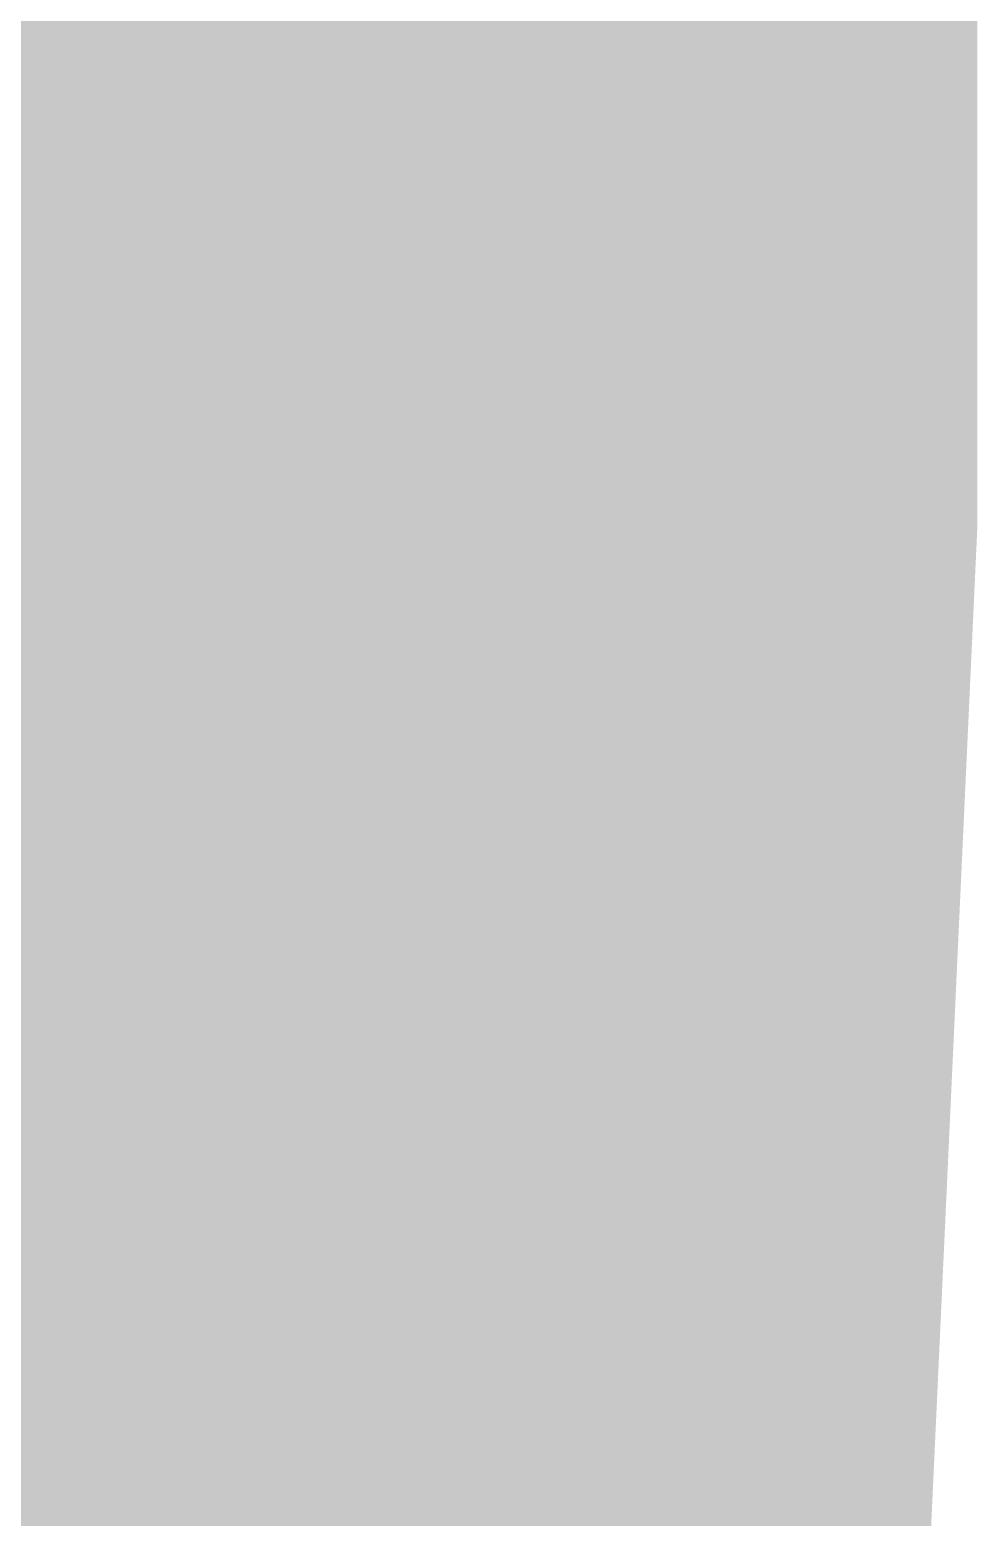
# Model space of a CAD drawing. Extents: x 43 to 178, y 42 to 123.
# Drawn here: x 73.2184 to 73.2819, y 67.194 to 67.2937 of the extents above; entities that cross this region are included whole.
import ezdxf

# ---------------------------------------------------------------- set-up
doc = ezdxf.new("R2010")
doc.units = 0
doc.header["$MEASUREMENT"] = 0
doc.layers.add('MECHANICAL4', color=56, linetype='CONTINUOUS')

msp = doc.modelspace()

# ---------------------------------------------------------------- linework, layer by layer
at = {"layer": 'MECHANICAL4', "const_width": 0.127}
msp.add_lwpolyline([(73.218363, 67.26018), (73.218363, 109.760273)], dxfattribs=at)
msp.add_lwpolyline([(73.218363, 67.26018), (73.218363, 109.760273)], dxfattribs=at)
msp.add_lwpolyline([(73.218363, 67.26018), (73.218363, 109.760273)], dxfattribs=at)
msp.add_lwpolyline([(73.218363, 67.26018), (73.218363, 109.760273)], dxfattribs=at)
msp.add_lwpolyline([(73.218363, 67.26018), (73.218363, 109.760273)], dxfattribs=at)
msp.add_lwpolyline([(73.218363, 67.26018), (73.218363, 109.760273)], dxfattribs=at)
msp.add_lwpolyline([(73.218363, 67.26018), (73.218363, 109.760273)], dxfattribs=at)
msp.add_lwpolyline([(73.218363, 67.26018), (73.218363, 109.760273)], dxfattribs=at)
msp.add_lwpolyline([(73.218363, 67.26018), (73.218363, 109.760273)], dxfattribs=at)
at = {"layer": 'MECHANICAL4'}
for points, const_width in [([(73.218363, 67.260178, -0.414214), (71.218356, 65.260174)], 0.127), ([(73.218363, 67.260178, -0.414214), (71.218356, 65.260174)], 0.127), ([(73.218363, 67.260178, -0.414214), (71.218356, 65.260174)], 0.127), ([(73.218363, 67.260178, -0.414214), (71.218356, 65.260174)], 0.127), ([(73.218363, 67.260178, -0.414214), (71.218356, 65.260174)], 0.127), ([(73.218363, 67.260178, -0.414214), (71.218356, 65.260174)], 0.127), ([(73.218363, 67.260178, -0.414214), (71.218356, 65.260174)], 0.127), ([(73.218363, 67.260178, -0.414214), (71.218356, 65.260174)], 0.127), ([(73.218363, 67.260178, -0.414214), (71.218356, 65.260174)], 0.127), ([(73.186613, 67.26018, -1), (73.250113, 67.26018)], 0.0635), ([(73.186613, 67.26018, -1), (73.250113, 67.26018)], 0.0635), ([(73.186613, 67.26018, -1), (73.250113, 67.26018)], 0.0635), ([(73.186613, 67.26018, -1), (73.250113, 67.26018)], 0.0635), ([(73.186613, 67.26018, -1), (73.250113, 67.26018)], 0.0635), ([(73.186613, 67.26018, -1), (73.250113, 67.26018)], 0.0635), ([(73.186613, 67.26018, -1), (73.250113, 67.26018)], 0.0635), ([(73.186613, 67.26018, -1), (73.250113, 67.26018)], 0.0635), ([(73.186613, 67.26018, -1), (73.250113, 67.26018)], 0.0635), ([(73.186613, 67.26018, -1), (73.250113, 67.26018)], 0.0635), ([(73.186613, 67.26018, -1), (73.250113, 67.26018)], 0.0635), ([(73.186613, 67.26018, -1), (73.250113, 67.26018)], 0.0635), ([(73.186613, 67.26018, -1), (73.250113, 67.26018)], 0.0635), ([(73.186613, 67.26018, -1), (73.250113, 67.26018)], 0.0635), ([(73.186613, 67.26018, -1), (73.250113, 67.26018)], 0.0635), ([(73.186613, 67.26018, -1), (73.250113, 67.26018)], 0.0635), ([(73.186613, 67.26018, -1), (73.250113, 67.26018)], 0.0635), ([(73.186613, 67.26018, -1), (73.250113, 67.26018)], 0.0635), ([(73.186613, 67.26018, -1), (73.250113, 67.26018)], 0.0635), ([(73.186613, 67.26018, -1), (73.250113, 67.26018)], 0.0635), ([(73.186613, 67.26018, -1), (73.250113, 67.26018)], 0.0635), ([(73.186613, 67.26018, -1), (73.250113, 67.26018)], 0.0635), ([(73.186613, 67.26018, -1), (73.250113, 67.26018)], 0.0635), ([(73.186613, 67.26018, -1), (73.250113, 67.26018)], 0.0635), ([(73.186613, 67.26018, -1), (73.250113, 67.26018)], 0.0635), ([(73.186613, 67.26018, -1), (73.250113, 67.26018)], 0.0635), ([(73.186613, 67.26018, -1), (73.250113, 67.26018)], 0.0635), ([(73.186613, 67.26018, -1), (73.250113, 67.26018)], 0.0635), ([(73.186613, 67.26018, -1), (73.250113, 67.26018)], 0.0635), ([(73.186613, 67.26018, -1), (73.250113, 67.26018)], 0.0635), ([(73.186613, 67.26018, -1), (73.250113, 67.26018)], 0.0635), ([(73.186613, 67.26018, -1), (73.250113, 67.26018)], 0.0635), ([(73.186613, 67.26018, -1), (73.250113, 67.26018)], 0.0635), ([(73.186613, 67.26018, -1), (73.250113, 67.26018)], 0.0635), ([(73.186613, 67.26018, -1), (73.250113, 67.26018)], 0.0635), ([(73.186613, 67.26018, -1), (73.250113, 67.26018)], 0.0635), ([(73.186613, 67.260178, -1), (73.250113, 67.260178)], 0.0635), ([(73.186613, 67.260178, -1), (73.250113, 67.260178)], 0.0635), ([(73.186613, 67.260178, -1), (73.250113, 67.260178)], 0.0635), ([(73.186613, 67.260178, -1), (73.250113, 67.260178)], 0.0635), ([(73.186613, 67.260178, -1), (73.250113, 67.260178)], 0.0635), ([(73.186613, 67.260178, -1), (73.250113, 67.260178)], 0.0635), ([(73.186613, 67.260178, -1), (73.250113, 67.260178)], 0.0635), ([(73.186613, 67.260178, -1), (73.250113, 67.260178)], 0.0635), ([(73.186613, 67.260178, -1), (73.250113, 67.260178)], 0.0635), ([(73.186613, 67.260178, -1), (73.250113, 67.260178)], 0.0635), ([(73.186613, 67.260178, -1), (73.250113, 67.260178)], 0.0635), ([(73.186613, 67.260178, -1), (73.250113, 67.260178)], 0.0635), ([(73.186613, 67.260178, -1), (73.250113, 67.260178)], 0.0635), ([(73.186613, 67.260178, -1), (73.250113, 67.260178)], 0.0635), ([(73.186613, 67.260178, -1), (73.250113, 67.260178)], 0.0635), ([(73.186613, 67.260178, -1), (73.250113, 67.260178)], 0.0635), ([(73.186613, 67.260178, -1), (73.250113, 67.260178)], 0.0635), ([(73.186613, 67.260178, -1), (73.250113, 67.260178)], 0.0635), ([(73.250113, 67.26018, -1), (73.186613, 67.26018)], 0.0635), ([(73.250113, 67.26018, -1), (73.186613, 67.26018)], 0.0635), ([(73.250113, 67.26018, -1), (73.186613, 67.26018)], 0.0635), ([(73.250113, 67.26018, -1), (73.186613, 67.26018)], 0.0635), ([(73.250113, 67.26018, -1), (73.186613, 67.26018)], 0.0635), ([(73.250113, 67.26018, -1), (73.186613, 67.26018)], 0.0635), ([(73.250113, 67.26018, -1), (73.186613, 67.26018)], 0.0635), ([(73.250113, 67.26018, -1), (73.186613, 67.26018)], 0.0635), ([(73.250113, 67.26018, -1), (73.186613, 67.26018)], 0.0635), ([(73.250113, 67.26018, -1), (73.186613, 67.26018)], 0.0635), ([(73.250113, 67.26018, -1), (73.186613, 67.26018)], 0.0635), ([(73.250113, 67.26018, -1), (73.186613, 67.26018)], 0.0635), ([(73.250113, 67.26018, -1), (73.186613, 67.26018)], 0.0635), ([(73.250113, 67.26018, -1), (73.186613, 67.26018)], 0.0635), ([(73.250113, 67.26018, -1), (73.186613, 67.26018)], 0.0635), ([(73.250113, 67.26018, -1), (73.186613, 67.26018)], 0.0635), ([(73.250113, 67.26018, -1), (73.186613, 67.26018)], 0.0635), ([(73.250113, 67.26018, -1), (73.186613, 67.26018)], 0.0635), ([(73.250113, 67.26018, -1), (73.186613, 67.26018)], 0.0635), ([(73.250113, 67.26018, -1), (73.186613, 67.26018)], 0.0635), ([(73.250113, 67.26018, -1), (73.186613, 67.26018)], 0.0635), ([(73.250113, 67.26018, -1), (73.186613, 67.26018)], 0.0635), ([(73.250113, 67.26018, -1), (73.186613, 67.26018)], 0.0635), ([(73.250113, 67.26018, -1), (73.186613, 67.26018)], 0.0635), ([(73.250113, 67.26018, -1), (73.186613, 67.26018)], 0.0635), ([(73.250113, 67.26018, -1), (73.186613, 67.26018)], 0.0635), ([(73.250113, 67.26018, -1), (73.186613, 67.26018)], 0.0635), ([(73.250113, 67.26018, -1), (73.186613, 67.26018)], 0.0635), ([(73.250113, 67.26018, -1), (73.186613, 67.26018)], 0.0635), ([(73.250113, 67.26018, -1), (73.186613, 67.26018)], 0.0635), ([(73.250113, 67.26018, -1), (73.186613, 67.26018)], 0.0635), ([(73.250113, 67.26018, -1), (73.186613, 67.26018)], 0.0635), ([(73.250113, 67.26018, -1), (73.186613, 67.26018)], 0.0635), ([(73.250113, 67.26018, -1), (73.186613, 67.26018)], 0.0635), ([(73.250113, 67.26018, -1), (73.186613, 67.26018)], 0.0635), ([(73.250113, 67.26018, -1), (73.186613, 67.26018)], 0.0635), ([(73.250113, 67.260178, -1), (73.186613, 67.260178)], 0.0635), ([(73.250113, 67.260178, -1), (73.186613, 67.260178)], 0.0635), ([(73.250113, 67.260178, -1), (73.186613, 67.260178)], 0.0635), ([(73.250113, 67.260178, -1), (73.186613, 67.260178)], 0.0635), ([(73.250113, 67.260178, -1), (73.186613, 67.260178)], 0.0635), ([(73.250113, 67.260178, -1), (73.186613, 67.260178)], 0.0635), ([(73.250113, 67.260178, -1), (73.186613, 67.260178)], 0.0635), ([(73.250113, 67.260178, -1), (73.186613, 67.260178)], 0.0635), ([(73.250113, 67.260178, -1), (73.186613, 67.260178)], 0.0635), ([(73.250113, 67.260178, -1), (73.186613, 67.260178)], 0.0635), ([(73.250113, 67.260178, -1), (73.186613, 67.260178)], 0.0635), ([(73.250113, 67.260178, -1), (73.186613, 67.260178)], 0.0635), ([(73.250113, 67.260178, -1), (73.186613, 67.260178)], 0.0635), ([(73.250113, 67.260178, -1), (73.186613, 67.260178)], 0.0635), ([(73.250113, 67.260178, -1), (73.186613, 67.260178)], 0.0635), ([(73.250113, 67.260178, -1), (73.186613, 67.260178)], 0.0635), ([(73.250113, 67.260178, -1), (73.186613, 67.260178)], 0.0635), ([(73.250113, 67.260178, -1), (73.186613, 67.260178)], 0.0635), ([(73.234238, 67.26018, -1), (73.265988, 67.26018)], 0.03175), ([(73.234238, 67.26018, -1), (73.265988, 67.26018)], 0.03175), ([(73.234238, 67.26018, -1), (73.265988, 67.26018)], 0.03175), ([(73.234238, 67.26018, -1), (73.265988, 67.26018)], 0.03175), ([(73.234238, 67.26018, -1), (73.265988, 67.26018)], 0.03175), ([(73.234238, 67.26018, -1), (73.265988, 67.26018)], 0.03175), ([(73.234238, 67.26018, -1), (73.265988, 67.26018)], 0.03175), ([(73.234238, 67.26018, -1), (73.265988, 67.26018)], 0.03175), ([(73.234238, 67.26018, -1), (73.265988, 67.26018)], 0.03175), ([(73.234238, 67.26018, -1), (73.265988, 67.26018)], 0.03175), ([(73.234238, 67.26018, -1), (73.265988, 67.26018)], 0.03175), ([(73.234238, 67.26018, -1), (73.265988, 67.26018)], 0.03175), ([(73.234238, 67.26018, -1), (73.265988, 67.26018)], 0.03175), ([(73.234238, 67.26018, -1), (73.265988, 67.26018)], 0.03175), ([(73.234238, 67.26018, -1), (73.265988, 67.26018)], 0.03175), ([(73.234238, 67.26018, -1), (73.265988, 67.26018)], 0.03175), ([(73.234238, 67.26018, -1), (73.265988, 67.26018)], 0.03175), ([(73.234238, 67.26018, -1), (73.265988, 67.26018)], 0.03175), ([(73.234238, 67.26018, -1), (73.265988, 67.26018)], 0.03175), ([(73.234238, 67.26018, -1), (73.265988, 67.26018)], 0.03175), ([(73.234238, 67.26018, -1), (73.265988, 67.26018)], 0.03175), ([(73.234238, 67.26018, -1), (73.265988, 67.26018)], 0.03175), ([(73.234238, 67.26018, -1), (73.265988, 67.26018)], 0.03175), ([(73.234238, 67.26018, -1), (73.265988, 67.26018)], 0.03175), ([(73.234238, 67.26018, -1), (73.265988, 67.26018)], 0.03175), ([(73.234238, 67.26018, -1), (73.265988, 67.26018)], 0.03175), ([(73.234238, 67.26018, -1), (73.265988, 67.26018)], 0.03175), ([(73.234238, 67.26018, -1), (73.265988, 67.26018)], 0.03175), ([(73.234238, 67.26018, -1), (73.265988, 67.26018)], 0.03175), ([(73.234238, 67.26018, -1), (73.265988, 67.26018)], 0.03175), ([(73.234238, 67.26018, -1), (73.265988, 67.26018)], 0.03175), ([(73.234238, 67.26018, -1), (73.265988, 67.26018)], 0.03175), ([(73.234238, 67.26018, -1), (73.265988, 67.26018)], 0.03175), ([(73.234238, 67.26018, -1), (73.265988, 67.26018)], 0.03175), ([(73.234238, 67.26018, -1), (73.265988, 67.26018)], 0.03175), ([(73.234238, 67.26018, -1), (73.265988, 67.26018)], 0.03175), ([(73.234238, 67.26018, -1), (73.265988, 67.26018)], 0.03175), ([(73.234238, 67.26018, -1), (73.265988, 67.26018)], 0.03175), ([(73.234238, 67.26018, -1), (73.265988, 67.26018)], 0.03175), ([(73.234238, 67.26018, -1), (73.265988, 67.26018)], 0.03175), ([(73.234238, 67.26018, -1), (73.265988, 67.26018)], 0.03175), ([(73.234238, 67.26018, -1), (73.265988, 67.26018)], 0.03175), ([(73.234238, 67.26018, -1), (73.265988, 67.26018)], 0.03175), ([(73.234238, 67.26018, -1), (73.265988, 67.26018)], 0.03175), ([(73.234238, 67.26018, -1), (73.265988, 67.26018)], 0.03175), ([(73.234238, 67.26018, -1), (73.265988, 67.26018)], 0.03175), ([(73.234238, 67.26018, -1), (73.265988, 67.26018)], 0.03175), ([(73.234238, 67.26018, -1), (73.265988, 67.26018)], 0.03175), ([(73.234238, 67.26018, -1), (73.265988, 67.26018)], 0.03175), ([(73.234238, 67.26018, -1), (73.265988, 67.26018)], 0.03175), ([(73.234238, 67.26018, -1), (73.265988, 67.26018)], 0.03175), ([(73.234238, 67.26018, -1), (73.265988, 67.26018)], 0.03175), ([(73.234238, 67.26018, -1), (73.265988, 67.26018)], 0.03175), ([(73.234238, 67.26018, -1), (73.265988, 67.26018)], 0.03175), ([(73.234238, 67.260178, -1), (73.265988, 67.260178)], 0.03175), ([(73.234238, 67.260178, -1), (73.265988, 67.260178)], 0.03175), ([(73.234238, 67.260178, -1), (73.265988, 67.260178)], 0.03175), ([(73.234238, 67.260178, -1), (73.265988, 67.260178)], 0.03175), ([(73.234238, 67.260178, -1), (73.265988, 67.260178)], 0.03175), ([(73.234238, 67.260178, -1), (73.265988, 67.260178)], 0.03175), ([(73.234238, 67.260178, -1), (73.265988, 67.260178)], 0.03175), ([(73.234238, 67.260178, -1), (73.265988, 67.260178)], 0.03175), ([(73.234238, 67.260178, -1), (73.265988, 67.260178)], 0.03175), ([(73.234238, 67.260178, -1), (73.265988, 67.260178)], 0.03175), ([(73.234238, 67.260178, -1), (73.265988, 67.260178)], 0.03175), ([(73.234238, 67.260178, -1), (73.265988, 67.260178)], 0.03175), ([(73.234238, 67.260178, -1), (73.265988, 67.260178)], 0.03175), ([(73.234238, 67.260178, -1), (73.265988, 67.260178)], 0.03175), ([(73.234238, 67.260178, -1), (73.265988, 67.260178)], 0.03175), ([(73.234238, 67.260178, -1), (73.265988, 67.260178)], 0.03175), ([(73.234238, 67.260178, -1), (73.265988, 67.260178)], 0.03175), ([(73.234238, 67.260178, -1), (73.265988, 67.260178)], 0.03175), ([(73.265988, 67.26018, -1), (73.234238, 67.26018)], 0.03175), ([(73.265988, 67.26018, -1), (73.234238, 67.26018)], 0.03175), ([(73.265988, 67.26018, -1), (73.234238, 67.26018)], 0.03175), ([(73.265988, 67.26018, -1), (73.234238, 67.26018)], 0.03175), ([(73.265988, 67.26018, -1), (73.234238, 67.26018)], 0.03175), ([(73.265988, 67.26018, -1), (73.234238, 67.26018)], 0.03175), ([(73.265988, 67.26018, -1), (73.234238, 67.26018)], 0.03175), ([(73.265988, 67.26018, -1), (73.234238, 67.26018)], 0.03175), ([(73.265988, 67.26018, -1), (73.234238, 67.26018)], 0.03175), ([(73.265988, 67.26018, -1), (73.234238, 67.26018)], 0.03175), ([(73.265988, 67.26018, -1), (73.234238, 67.26018)], 0.03175), ([(73.265988, 67.26018, -1), (73.234238, 67.26018)], 0.03175), ([(73.265988, 67.26018, -1), (73.234238, 67.26018)], 0.03175), ([(73.265988, 67.26018, -1), (73.234238, 67.26018)], 0.03175), ([(73.265988, 67.26018, -1), (73.234238, 67.26018)], 0.03175), ([(73.265988, 67.26018, -1), (73.234238, 67.26018)], 0.03175), ([(73.265988, 67.26018, -1), (73.234238, 67.26018)], 0.03175), ([(73.265988, 67.26018, -1), (73.234238, 67.26018)], 0.03175), ([(73.265988, 67.26018, -1), (73.234238, 67.26018)], 0.03175), ([(73.265988, 67.26018, -1), (73.234238, 67.26018)], 0.03175), ([(73.265988, 67.26018, -1), (73.234238, 67.26018)], 0.03175), ([(73.265988, 67.26018, -1), (73.234238, 67.26018)], 0.03175), ([(73.265988, 67.26018, -1), (73.234238, 67.26018)], 0.03175), ([(73.265988, 67.26018, -1), (73.234238, 67.26018)], 0.03175), ([(73.265988, 67.26018, -1), (73.234238, 67.26018)], 0.03175), ([(73.265988, 67.26018, -1), (73.234238, 67.26018)], 0.03175), ([(73.265988, 67.26018, -1), (73.234238, 67.26018)], 0.03175), ([(73.265988, 67.26018, -1), (73.234238, 67.26018)], 0.03175), ([(73.265988, 67.26018, -1), (73.234238, 67.26018)], 0.03175), ([(73.265988, 67.26018, -1), (73.234238, 67.26018)], 0.03175), ([(73.265988, 67.26018, -1), (73.234238, 67.26018)], 0.03175), ([(73.265988, 67.26018, -1), (73.234238, 67.26018)], 0.03175), ([(73.265988, 67.26018, -1), (73.234238, 67.26018)], 0.03175), ([(73.265988, 67.26018, -1), (73.234238, 67.26018)], 0.03175), ([(73.265988, 67.26018, -1), (73.234238, 67.26018)], 0.03175), ([(73.265988, 67.26018, -1), (73.234238, 67.26018)], 0.03175), ([(73.265988, 67.26018, -1), (73.234238, 67.26018)], 0.03175), ([(73.265988, 67.26018, -1), (73.234238, 67.26018)], 0.03175), ([(73.265988, 67.26018, -1), (73.234238, 67.26018)], 0.03175), ([(73.265988, 67.26018, -1), (73.234238, 67.26018)], 0.03175), ([(73.265988, 67.26018, -1), (73.234238, 67.26018)], 0.03175), ([(73.265988, 67.26018, -1), (73.234238, 67.26018)], 0.03175), ([(73.265988, 67.26018, -1), (73.234238, 67.26018)], 0.03175), ([(73.265988, 67.26018, -1), (73.234238, 67.26018)], 0.03175), ([(73.265988, 67.26018, -1), (73.234238, 67.26018)], 0.03175), ([(73.265988, 67.26018, -1), (73.234238, 67.26018)], 0.03175), ([(73.265988, 67.26018, -1), (73.234238, 67.26018)], 0.03175), ([(73.265988, 67.26018, -1), (73.234238, 67.26018)], 0.03175), ([(73.265988, 67.26018, -1), (73.234238, 67.26018)], 0.03175), ([(73.265988, 67.26018, -1), (73.234238, 67.26018)], 0.03175), ([(73.265988, 67.26018, -1), (73.234238, 67.26018)], 0.03175), ([(73.265988, 67.26018, -1), (73.234238, 67.26018)], 0.03175), ([(73.265988, 67.26018, -1), (73.234238, 67.26018)], 0.03175), ([(73.265988, 67.26018, -1), (73.234238, 67.26018)], 0.03175), ([(73.265988, 67.260178, -1), (73.234238, 67.260178)], 0.03175), ([(73.265988, 67.260178, -1), (73.234238, 67.260178)], 0.03175), ([(73.265988, 67.260178, -1), (73.234238, 67.260178)], 0.03175), ([(73.265988, 67.260178, -1), (73.234238, 67.260178)], 0.03175), ([(73.265988, 67.260178, -1), (73.234238, 67.260178)], 0.03175), ([(73.265988, 67.260178, -1), (73.234238, 67.260178)], 0.03175), ([(73.265988, 67.260178, -1), (73.234238, 67.260178)], 0.03175), ([(73.265988, 67.260178, -1), (73.234238, 67.260178)], 0.03175), ([(73.265988, 67.260178, -1), (73.234238, 67.260178)], 0.03175), ([(73.265988, 67.260178, -1), (73.234238, 67.260178)], 0.03175), ([(73.265988, 67.260178, -1), (73.234238, 67.260178)], 0.03175), ([(73.265988, 67.260178, -1), (73.234238, 67.260178)], 0.03175), ([(73.265988, 67.260178, -1), (73.234238, 67.260178)], 0.03175), ([(73.265988, 67.260178, -1), (73.234238, 67.260178)], 0.03175), ([(73.265988, 67.260178, -1), (73.234238, 67.260178)], 0.03175), ([(73.265988, 67.260178, -1), (73.234238, 67.260178)], 0.03175), ([(73.265988, 67.260178, -1), (73.234238, 67.260178)], 0.03175), ([(73.265988, 67.260178, -1), (73.234238, 67.260178)], 0.03175)]:
    msp.add_lwpolyline(points, format="xyb", dxfattribs=dict(at, const_width=const_width))
for points, const_width in [([(73.186613, 67.26018, 1), (73.250113, 67.26018, 1)], 0.0635), ([(73.186613, 67.26018, 1), (73.250113, 67.26018, 1)], 0.0635), ([(73.186613, 67.26018, 1), (73.250113, 67.26018, 1)], 0.0635), ([(73.186613, 67.26018, 1), (73.250113, 67.26018, 1)], 0.0635), ([(73.186613, 67.26018, 1), (73.250113, 67.26018, 1)], 0.0635), ([(73.186613, 67.26018, 1), (73.250113, 67.26018, 1)], 0.0635), ([(73.186613, 67.26018, 1), (73.250113, 67.26018, 1)], 0.0635), ([(73.186613, 67.26018, 1), (73.250113, 67.26018, 1)], 0.0635), ([(73.186613, 67.26018, 1), (73.250113, 67.26018, 1)], 0.0635), ([(73.186613, 67.260178, 1), (73.250113, 67.260178, 1)], 0.0635), ([(73.186613, 67.260178, 1), (73.250113, 67.260178, 1)], 0.0635), ([(73.186613, 67.260178, 1), (73.250113, 67.260178, 1)], 0.0635), ([(73.186613, 67.260178, 1), (73.250113, 67.260178, 1)], 0.0635), ([(73.186613, 67.260178, 1), (73.250113, 67.260178, 1)], 0.0635), ([(73.186613, 67.260178, 1), (73.250113, 67.260178, 1)], 0.0635), ([(73.186613, 67.260178, 1), (73.250113, 67.260178, 1)], 0.0635), ([(73.186613, 67.260178, 1), (73.250113, 67.260178, 1)], 0.0635), ([(73.186613, 67.260178, 1), (73.250113, 67.260178, 1)], 0.0635), ([(73.234238, 67.26018, 1), (73.265988, 67.26018, 1)], 0.03175), ([(73.234238, 67.26018, 1), (73.265988, 67.26018, 1)], 0.03175), ([(73.234238, 67.26018, 1), (73.265988, 67.26018, 1)], 0.03175), ([(73.234238, 67.26018, 1), (73.265988, 67.26018, 1)], 0.03175), ([(73.234238, 67.26018, 1), (73.265988, 67.26018, 1)], 0.03175), ([(73.234238, 67.26018, 1), (73.265988, 67.26018, 1)], 0.03175), ([(73.234238, 67.26018, 1), (73.265988, 67.26018, 1)], 0.03175), ([(73.234238, 67.26018, 1), (73.265988, 67.26018, 1)], 0.03175), ([(73.234238, 67.26018, 1), (73.265988, 67.26018, 1)], 0.03175), ([(73.234238, 67.26018, 1), (73.265988, 67.26018, 1)], 0.03175), ([(73.234238, 67.26018, 1), (73.265988, 67.26018, 1)], 0.03175), ([(73.234238, 67.26018, 1), (73.265988, 67.26018, 1)], 0.03175), ([(73.234238, 67.26018, 1), (73.265988, 67.26018, 1)], 0.03175), ([(73.234238, 67.26018, 1), (73.265988, 67.26018, 1)], 0.03175), ([(73.234238, 67.26018, 1), (73.265988, 67.26018, 1)], 0.03175), ([(73.234238, 67.26018, 1), (73.265988, 67.26018, 1)], 0.03175), ([(73.234238, 67.26018, 1), (73.265988, 67.26018, 1)], 0.03175), ([(73.234238, 67.26018, 1), (73.265988, 67.26018, 1)], 0.03175), ([(73.234238, 67.26018, 1), (73.265988, 67.26018, 1)], 0.03175), ([(73.234238, 67.26018, 1), (73.265988, 67.26018, 1)], 0.03175), ([(73.234238, 67.26018, 1), (73.265988, 67.26018, 1)], 0.03175), ([(73.234238, 67.26018, 1), (73.265988, 67.26018, 1)], 0.03175), ([(73.234238, 67.26018, 1), (73.265988, 67.26018, 1)], 0.03175), ([(73.234238, 67.26018, 1), (73.265988, 67.26018, 1)], 0.03175), ([(73.234238, 67.26018, 1), (73.265988, 67.26018, 1)], 0.03175), ([(73.234238, 67.26018, 1), (73.265988, 67.26018, 1)], 0.03175), ([(73.234238, 67.26018, 1), (73.265988, 67.26018, 1)], 0.03175), ([(73.234238, 67.26018, 1), (73.265988, 67.26018, 1)], 0.03175), ([(73.234238, 67.26018, 1), (73.265988, 67.26018, 1)], 0.03175), ([(73.234238, 67.26018, 1), (73.265988, 67.26018, 1)], 0.03175), ([(73.234238, 67.26018, 1), (73.265988, 67.26018, 1)], 0.03175), ([(73.234238, 67.26018, 1), (73.265988, 67.26018, 1)], 0.03175), ([(73.234238, 67.26018, 1), (73.265988, 67.26018, 1)], 0.03175), ([(73.234238, 67.26018, 1), (73.265988, 67.26018, 1)], 0.03175), ([(73.234238, 67.26018, 1), (73.265988, 67.26018, 1)], 0.03175), ([(73.234238, 67.26018, 1), (73.265988, 67.26018, 1)], 0.03175), ([(73.234238, 67.26018, 1), (73.265988, 67.26018, 1)], 0.03175), ([(73.234238, 67.26018, 1), (73.265988, 67.26018, 1)], 0.03175), ([(73.234238, 67.26018, 1), (73.265988, 67.26018, 1)], 0.03175), ([(73.234238, 67.26018, 1), (73.265988, 67.26018, 1)], 0.03175), ([(73.234238, 67.26018, 1), (73.265988, 67.26018, 1)], 0.03175), ([(73.234238, 67.26018, 1), (73.265988, 67.26018, 1)], 0.03175), ([(73.234238, 67.26018, 1), (73.265988, 67.26018, 1)], 0.03175), ([(73.234238, 67.26018, 1), (73.265988, 67.26018, 1)], 0.03175), ([(73.234238, 67.26018, 1), (73.265988, 67.26018, 1)], 0.03175), ([(73.234238, 67.26018, 1), (73.265988, 67.26018, 1)], 0.03175), ([(73.234238, 67.26018, 1), (73.265988, 67.26018, 1)], 0.03175), ([(73.234238, 67.26018, 1), (73.265988, 67.26018, 1)], 0.03175), ([(73.234238, 67.26018, 1), (73.265988, 67.26018, 1)], 0.03175), ([(73.234238, 67.26018, 1), (73.265988, 67.26018, 1)], 0.03175), ([(73.234238, 67.26018, 1), (73.265988, 67.26018, 1)], 0.03175), ([(73.234238, 67.26018, 1), (73.265988, 67.26018, 1)], 0.03175), ([(73.234238, 67.26018, 1), (73.265988, 67.26018, 1)], 0.03175), ([(73.234238, 67.26018, 1), (73.265988, 67.26018, 1)], 0.03175), ([(73.234238, 67.26018, 1), (73.265988, 67.26018, 1)], 0.03175), ([(73.234238, 67.26018, 1), (73.265988, 67.26018, 1)], 0.03175), ([(73.234238, 67.26018, 1), (73.265988, 67.26018, 1)], 0.03175), ([(73.234238, 67.26018, 1), (73.265988, 67.26018, 1)], 0.03175), ([(73.234238, 67.26018, 1), (73.265988, 67.26018, 1)], 0.03175), ([(73.234238, 67.26018, 1), (73.265988, 67.26018, 1)], 0.03175), ([(73.234238, 67.26018, 1), (73.265988, 67.26018, 1)], 0.03175), ([(73.234238, 67.26018, 1), (73.265988, 67.26018, 1)], 0.03175), ([(73.234238, 67.26018, 1), (73.265988, 67.26018, 1)], 0.03175), ([(73.234238, 67.26018, 1), (73.265988, 67.26018, 1)], 0.03175), ([(73.234238, 67.26018, 1), (73.265988, 67.26018, 1)], 0.03175), ([(73.234238, 67.26018, 1), (73.265988, 67.26018, 1)], 0.03175), ([(73.234238, 67.26018, 1), (73.265988, 67.26018, 1)], 0.03175), ([(73.234238, 67.26018, 1), (73.265988, 67.26018, 1)], 0.03175), ([(73.234238, 67.26018, 1), (73.265988, 67.26018, 1)], 0.03175), ([(73.234238, 67.26018, 1), (73.265988, 67.26018, 1)], 0.03175), ([(73.234238, 67.26018, 1), (73.265988, 67.26018, 1)], 0.03175), ([(73.234238, 67.26018, 1), (73.265988, 67.26018, 1)], 0.03175), ([(73.234238, 67.260178, 1), (73.265988, 67.260178, 1)], 0.03175), ([(73.234238, 67.260178, 1), (73.265988, 67.260178, 1)], 0.03175), ([(73.234238, 67.260178, 1), (73.265988, 67.260178, 1)], 0.03175), ([(73.234238, 67.260178, 1), (73.265988, 67.260178, 1)], 0.03175), ([(73.234238, 67.260178, 1), (73.265988, 67.260178, 1)], 0.03175), ([(73.234238, 67.260178, 1), (73.265988, 67.260178, 1)], 0.03175), ([(73.234238, 67.260178, 1), (73.265988, 67.260178, 1)], 0.03175), ([(73.234238, 67.260178, 1), (73.265988, 67.260178, 1)], 0.03175), ([(73.234238, 67.260178, 1), (73.265988, 67.260178, 1)], 0.03175), ([(73.234238, 67.260178, 1), (73.265988, 67.260178, 1)], 0.03175), ([(73.234238, 67.260178, 1), (73.265988, 67.260178, 1)], 0.03175), ([(73.234238, 67.260178, 1), (73.265988, 67.260178, 1)], 0.03175), ([(73.234238, 67.260178, 1), (73.265988, 67.260178, 1)], 0.03175), ([(73.234238, 67.260178, 1), (73.265988, 67.260178, 1)], 0.03175), ([(73.234238, 67.260178, 1), (73.265988, 67.260178, 1)], 0.03175), ([(73.234238, 67.260178, 1), (73.265988, 67.260178, 1)], 0.03175), ([(73.234238, 67.260178, 1), (73.265988, 67.260178, 1)], 0.03175), ([(73.234238, 67.260178, 1), (73.265988, 67.260178, 1)], 0.03175), ([(73.234238, 67.260178, 1), (73.265988, 67.260178, 1)], 0.03175), ([(73.234238, 67.260178, 1), (73.265988, 67.260178, 1)], 0.03175), ([(73.234238, 67.260178, 1), (73.265988, 67.260178, 1)], 0.03175), ([(73.234238, 67.260178, 1), (73.265988, 67.260178, 1)], 0.03175), ([(73.234238, 67.260178, 1), (73.265988, 67.260178, 1)], 0.03175), ([(73.234238, 67.260178, 1), (73.265988, 67.260178, 1)], 0.03175), ([(73.234238, 67.260178, 1), (73.265988, 67.260178, 1)], 0.03175), ([(73.234238, 67.260178, 1), (73.265988, 67.260178, 1)], 0.03175), ([(73.234238, 67.260178, 1), (73.265988, 67.260178, 1)], 0.03175), ([(73.234238, 67.260178, 1), (73.265988, 67.260178, 1)], 0.03175), ([(73.234238, 67.260178, 1), (73.265988, 67.260178, 1)], 0.03175), ([(73.234238, 67.260178, 1), (73.265988, 67.260178, 1)], 0.03175), ([(73.234238, 67.260178, 1), (73.265988, 67.260178, 1)], 0.03175), ([(73.234238, 67.260178, 1), (73.265988, 67.260178, 1)], 0.03175), ([(73.234238, 67.260178, 1), (73.265988, 67.260178, 1)], 0.03175), ([(73.234238, 67.260178, 1), (73.265988, 67.260178, 1)], 0.03175), ([(73.234238, 67.260178, 1), (73.265988, 67.260178, 1)], 0.03175), ([(73.234238, 67.260178, 1), (73.265988, 67.260178, 1)], 0.03175), ([(73.2263, 67.26018, 1), (73.242175, 67.26018, 1)], 0.015875), ([(73.2263, 67.26018, 1), (73.242175, 67.26018, 1)], 0.015875), ([(73.2263, 67.26018, 1), (73.242175, 67.26018, 1)], 0.015875), ([(73.2263, 67.26018, 1), (73.242175, 67.26018, 1)], 0.015875), ([(73.2263, 67.26018, 1), (73.242175, 67.26018, 1)], 0.015875), ([(73.2263, 67.26018, 1), (73.242175, 67.26018, 1)], 0.015875), ([(73.2263, 67.26018, 1), (73.242175, 67.26018, 1)], 0.015875), ([(73.2263, 67.26018, 1), (73.242175, 67.26018, 1)], 0.015875), ([(73.2263, 67.26018, 1), (73.242175, 67.26018, 1)], 0.015875), ([(73.2263, 67.26018, 1), (73.242175, 67.26018, 1)], 0.015875), ([(73.2263, 67.26018, 1), (73.242175, 67.26018, 1)], 0.015875), ([(73.2263, 67.26018, 1), (73.242175, 67.26018, 1)], 0.015875), ([(73.2263, 67.26018, 1), (73.242175, 67.26018, 1)], 0.015875), ([(73.2263, 67.26018, 1), (73.242175, 67.26018, 1)], 0.015875), ([(73.2263, 67.26018, 1), (73.242175, 67.26018, 1)], 0.015875), ([(73.2263, 67.26018, 1), (73.242175, 67.26018, 1)], 0.015875), ([(73.2263, 67.26018, 1), (73.242175, 67.26018, 1)], 0.015875), ([(73.2263, 67.26018, 1), (73.242175, 67.26018, 1)], 0.015875), ([(73.2263, 67.26018, 1), (73.242175, 67.26018, 1)], 0.015875), ([(73.2263, 67.26018, 1), (73.242175, 67.26018, 1)], 0.015875), ([(73.2263, 67.26018, 1), (73.242175, 67.26018, 1)], 0.015875), ([(73.2263, 67.26018, 1), (73.242175, 67.26018, 1)], 0.015875), ([(73.2263, 67.26018, 1), (73.242175, 67.26018, 1)], 0.015875), ([(73.2263, 67.26018, 1), (73.242175, 67.26018, 1)], 0.015875), ([(73.2263, 67.26018, 1), (73.242175, 67.26018, 1)], 0.015875), ([(73.2263, 67.26018, 1), (73.242175, 67.26018, 1)], 0.015875), ([(73.2263, 67.26018, 1), (73.242175, 67.26018, 1)], 0.015875), ([(73.2263, 67.26018, 1), (73.242175, 67.26018, 1)], 0.015875), ([(73.2263, 67.26018, 1), (73.242175, 67.26018, 1)], 0.015875), ([(73.2263, 67.26018, 1), (73.242175, 67.26018, 1)], 0.015875), ([(73.2263, 67.26018, 1), (73.242175, 67.26018, 1)], 0.015875), ([(73.2263, 67.26018, 1), (73.242175, 67.26018, 1)], 0.015875), ([(73.2263, 67.26018, 1), (73.242175, 67.26018, 1)], 0.015875), ([(73.2263, 67.26018, 1), (73.242175, 67.26018, 1)], 0.015875), ([(73.2263, 67.26018, 1), (73.242175, 67.26018, 1)], 0.015875), ([(73.2263, 67.26018, 1), (73.242175, 67.26018, 1)], 0.015875), ([(73.2263, 67.26018, 1), (73.242175, 67.26018, 1)], 0.015875), ([(73.2263, 67.26018, 1), (73.242175, 67.26018, 1)], 0.015875), ([(73.2263, 67.26018, 1), (73.242175, 67.26018, 1)], 0.015875), ([(73.2263, 67.26018, 1), (73.242175, 67.26018, 1)], 0.015875), ([(73.2263, 67.26018, 1), (73.242175, 67.26018, 1)], 0.015875), ([(73.2263, 67.26018, 1), (73.242175, 67.26018, 1)], 0.015875), ([(73.2263, 67.26018, 1), (73.242175, 67.26018, 1)], 0.015875), ([(73.2263, 67.26018, 1), (73.242175, 67.26018, 1)], 0.015875), ([(73.2263, 67.26018, 1), (73.242175, 67.26018, 1)], 0.015875), ([(73.2263, 67.26018, 1), (73.242175, 67.26018, 1)], 0.015875), ([(73.2263, 67.26018, 1), (73.242175, 67.26018, 1)], 0.015875), ([(73.2263, 67.26018, 1), (73.242175, 67.26018, 1)], 0.015875), ([(73.2263, 67.26018, 1), (73.242175, 67.26018, 1)], 0.015875), ([(73.2263, 67.26018, 1), (73.242175, 67.26018, 1)], 0.015875), ([(73.2263, 67.26018, 1), (73.242175, 67.26018, 1)], 0.015875), ([(73.2263, 67.26018, 1), (73.242175, 67.26018, 1)], 0.015875), ([(73.2263, 67.26018, 1), (73.242175, 67.26018, 1)], 0.015875), ([(73.2263, 67.26018, 1), (73.242175, 67.26018, 1)], 0.015875), ([(73.2263, 67.26018, 1), (73.242175, 67.26018, 1)], 0.015875), ([(73.2263, 67.26018, 1), (73.242175, 67.26018, 1)], 0.015875), ([(73.2263, 67.26018, 1), (73.242175, 67.26018, 1)], 0.015875), ([(73.2263, 67.26018, 1), (73.242175, 67.26018, 1)], 0.015875), ([(73.2263, 67.26018, 1), (73.242175, 67.26018, 1)], 0.015875), ([(73.2263, 67.26018, 1), (73.242175, 67.26018, 1)], 0.015875), ([(73.2263, 67.26018, 1), (73.242175, 67.26018, 1)], 0.015875), ([(73.2263, 67.26018, 1), (73.242175, 67.26018, 1)], 0.015875), ([(73.2263, 67.26018, 1), (73.242175, 67.26018, 1)], 0.015875), ([(73.2263, 67.26018, 1), (73.242175, 67.26018, 1)], 0.015875), ([(73.2263, 67.26018, 1), (73.242175, 67.26018, 1)], 0.015875), ([(73.2263, 67.26018, 1), (73.242175, 67.26018, 1)], 0.015875), ([(73.2263, 67.26018, 1), (73.242175, 67.26018, 1)], 0.015875), ([(73.2263, 67.26018, 1), (73.242175, 67.26018, 1)], 0.015875), ([(73.2263, 67.26018, 1), (73.242175, 67.26018, 1)], 0.015875), ([(73.2263, 67.26018, 1), (73.242175, 67.26018, 1)], 0.015875), ([(73.2263, 67.26018, 1), (73.242175, 67.26018, 1)], 0.015875), ([(73.2263, 67.26018, 1), (73.242175, 67.26018, 1)], 0.015875), ([(73.2263, 67.26018, 1), (73.242175, 67.26018, 1)], 0.015875), ([(73.2263, 67.26018, 1), (73.242175, 67.26018, 1)], 0.015875), ([(73.2263, 67.26018, 1), (73.242175, 67.26018, 1)], 0.015875), ([(73.2263, 67.26018, 1), (73.242175, 67.26018, 1)], 0.015875), ([(73.2263, 67.26018, 1), (73.242175, 67.26018, 1)], 0.015875), ([(73.2263, 67.26018, 1), (73.242175, 67.26018, 1)], 0.015875), ([(73.2263, 67.26018, 1), (73.242175, 67.26018, 1)], 0.015875), ([(73.2263, 67.26018, 1), (73.242175, 67.26018, 1)], 0.015875), ([(73.2263, 67.26018, 1), (73.242175, 67.26018, 1)], 0.015875), ([(73.2263, 67.26018, 1), (73.242175, 67.26018, 1)], 0.015875), ([(73.2263, 67.26018, 1), (73.242175, 67.26018, 1)], 0.015875), ([(73.2263, 67.26018, 1), (73.242175, 67.26018, 1)], 0.015875), ([(73.2263, 67.26018, 1), (73.242175, 67.26018, 1)], 0.015875), ([(73.2263, 67.26018, 1), (73.242175, 67.26018, 1)], 0.015875), ([(73.2263, 67.26018, 1), (73.242175, 67.26018, 1)], 0.015875), ([(73.2263, 67.26018, 1), (73.242175, 67.26018, 1)], 0.015875), ([(73.2263, 67.26018, 1), (73.242175, 67.26018, 1)], 0.015875), ([(73.2263, 67.26018, 1), (73.242175, 67.26018, 1)], 0.015875), ([(73.2263, 67.26018, 1), (73.242175, 67.26018, 1)], 0.015875), ([(73.2263, 67.26018, 1), (73.242175, 67.26018, 1)], 0.015875), ([(73.2263, 67.26018, 1), (73.242175, 67.26018, 1)], 0.015875), ([(73.2263, 67.26018, 1), (73.242175, 67.26018, 1)], 0.015875), ([(73.2263, 67.26018, 1), (73.242175, 67.26018, 1)], 0.015875), ([(73.2263, 67.26018, 1), (73.242175, 67.26018, 1)], 0.015875), ([(73.2263, 67.26018, 1), (73.242175, 67.26018, 1)], 0.015875), ([(73.2263, 67.26018, 1), (73.242175, 67.26018, 1)], 0.015875), ([(73.2263, 67.26018, 1), (73.242175, 67.26018, 1)], 0.015875), ([(73.2263, 67.26018, 1), (73.242175, 67.26018, 1)], 0.015875), ([(73.2263, 67.26018, 1), (73.242175, 67.26018, 1)], 0.015875), ([(73.2263, 67.26018, 1), (73.242175, 67.26018, 1)], 0.015875), ([(73.2263, 67.26018, 1), (73.242175, 67.26018, 1)], 0.015875), ([(73.2263, 67.26018, 1), (73.242175, 67.26018, 1)], 0.015875), ([(73.2263, 67.26018, 1), (73.242175, 67.26018, 1)], 0.015875), ([(73.2263, 67.26018, 1), (73.242175, 67.26018, 1)], 0.015875), ([(73.2263, 67.26018, 1), (73.242175, 67.26018, 1)], 0.015875), ([(73.2263, 67.26018, 1), (73.242175, 67.26018, 1)], 0.015875), ([(73.2263, 67.260178, 1), (73.242175, 67.260178, 1)], 0.015875), ([(73.2263, 67.260178, 1), (73.242175, 67.260178, 1)], 0.015875), ([(73.2263, 67.260178, 1), (73.242175, 67.260178, 1)], 0.015875), ([(73.2263, 67.260178, 1), (73.242175, 67.260178, 1)], 0.015875), ([(73.2263, 67.260178, 1), (73.242175, 67.260178, 1)], 0.015875), ([(73.2263, 67.260178, 1), (73.242175, 67.260178, 1)], 0.015875), ([(73.2263, 67.260178, 1), (73.242175, 67.260178, 1)], 0.015875), ([(73.2263, 67.260178, 1), (73.242175, 67.260178, 1)], 0.015875), ([(73.2263, 67.260178, 1), (73.242175, 67.260178, 1)], 0.015875), ([(73.2263, 67.260178, 1), (73.242175, 67.260178, 1)], 0.015875), ([(73.2263, 67.260178, 1), (73.242175, 67.260178, 1)], 0.015875), ([(73.2263, 67.260178, 1), (73.242175, 67.260178, 1)], 0.015875), ([(73.2263, 67.260178, 1), (73.242175, 67.260178, 1)], 0.015875), ([(73.2263, 67.260178, 1), (73.242175, 67.260178, 1)], 0.015875), ([(73.2263, 67.260178, 1), (73.242175, 67.260178, 1)], 0.015875), ([(73.2263, 67.260178, 1), (73.242175, 67.260178, 1)], 0.015875), ([(73.2263, 67.260178, 1), (73.242175, 67.260178, 1)], 0.015875), ([(73.2263, 67.260178, 1), (73.242175, 67.260178, 1)], 0.015875), ([(73.2263, 67.260178, 1), (73.242175, 67.260178, 1)], 0.015875), ([(73.2263, 67.260178, 1), (73.242175, 67.260178, 1)], 0.015875), ([(73.2263, 67.260178, 1), (73.242175, 67.260178, 1)], 0.015875), ([(73.2263, 67.260178, 1), (73.242175, 67.260178, 1)], 0.015875), ([(73.2263, 67.260178, 1), (73.242175, 67.260178, 1)], 0.015875), ([(73.2263, 67.260178, 1), (73.242175, 67.260178, 1)], 0.015875), ([(73.2263, 67.260178, 1), (73.242175, 67.260178, 1)], 0.015875), ([(73.2263, 67.260178, 1), (73.242175, 67.260178, 1)], 0.015875), ([(73.2263, 67.260178, 1), (73.242175, 67.260178, 1)], 0.015875), ([(73.2263, 67.260178, 1), (73.242175, 67.260178, 1)], 0.015875), ([(73.2263, 67.260178, 1), (73.242175, 67.260178, 1)], 0.015875), ([(73.2263, 67.260178, 1), (73.242175, 67.260178, 1)], 0.015875), ([(73.2263, 67.260178, 1), (73.242175, 67.260178, 1)], 0.015875), ([(73.2263, 67.260178, 1), (73.242175, 67.260178, 1)], 0.015875), ([(73.2263, 67.260178, 1), (73.242175, 67.260178, 1)], 0.015875), ([(73.2263, 67.260178, 1), (73.242175, 67.260178, 1)], 0.015875), ([(73.2263, 67.260178, 1), (73.242175, 67.260178, 1)], 0.015875), ([(73.2263, 67.260178, 1), (73.242175, 67.260178, 1)], 0.015875), ([(73.25805, 67.26018, 1), (73.273925, 67.26018, 1)], 0.015875), ([(73.25805, 67.26018, 1), (73.273925, 67.26018, 1)], 0.015875), ([(73.25805, 67.26018, 1), (73.273925, 67.26018, 1)], 0.015875), ([(73.25805, 67.26018, 1), (73.273925, 67.26018, 1)], 0.015875), ([(73.25805, 67.26018, 1), (73.273925, 67.26018, 1)], 0.015875), ([(73.25805, 67.26018, 1), (73.273925, 67.26018, 1)], 0.015875), ([(73.25805, 67.26018, 1), (73.273925, 67.26018, 1)], 0.015875), ([(73.25805, 67.26018, 1), (73.273925, 67.26018, 1)], 0.015875), ([(73.25805, 67.26018, 1), (73.273925, 67.26018, 1)], 0.015875), ([(73.25805, 67.26018, 1), (73.273925, 67.26018, 1)], 0.015875), ([(73.25805, 67.26018, 1), (73.273925, 67.26018, 1)], 0.015875), ([(73.25805, 67.26018, 1), (73.273925, 67.26018, 1)], 0.015875), ([(73.25805, 67.26018, 1), (73.273925, 67.26018, 1)], 0.015875), ([(73.25805, 67.26018, 1), (73.273925, 67.26018, 1)], 0.015875), ([(73.25805, 67.26018, 1), (73.273925, 67.26018, 1)], 0.015875), ([(73.25805, 67.26018, 1), (73.273925, 67.26018, 1)], 0.015875), ([(73.25805, 67.26018, 1), (73.273925, 67.26018, 1)], 0.015875), ([(73.25805, 67.26018, 1), (73.273925, 67.26018, 1)], 0.015875), ([(73.25805, 67.26018, 1), (73.273925, 67.26018, 1)], 0.015875), ([(73.25805, 67.26018, 1), (73.273925, 67.26018, 1)], 0.015875), ([(73.25805, 67.26018, 1), (73.273925, 67.26018, 1)], 0.015875), ([(73.25805, 67.26018, 1), (73.273925, 67.26018, 1)], 0.015875), ([(73.25805, 67.26018, 1), (73.273925, 67.26018, 1)], 0.015875), ([(73.25805, 67.26018, 1), (73.273925, 67.26018, 1)], 0.015875), ([(73.25805, 67.26018, 1), (73.273925, 67.26018, 1)], 0.015875), ([(73.25805, 67.26018, 1), (73.273925, 67.26018, 1)], 0.015875), ([(73.25805, 67.26018, 1), (73.273925, 67.26018, 1)], 0.015875), ([(73.25805, 67.26018, 1), (73.273925, 67.26018, 1)], 0.015875), ([(73.25805, 67.26018, 1), (73.273925, 67.26018, 1)], 0.015875), ([(73.25805, 67.26018, 1), (73.273925, 67.26018, 1)], 0.015875), ([(73.25805, 67.26018, 1), (73.273925, 67.26018, 1)], 0.015875), ([(73.25805, 67.26018, 1), (73.273925, 67.26018, 1)], 0.015875), ([(73.25805, 67.26018, 1), (73.273925, 67.26018, 1)], 0.015875), ([(73.25805, 67.26018, 1), (73.273925, 67.26018, 1)], 0.015875), ([(73.25805, 67.26018, 1), (73.273925, 67.26018, 1)], 0.015875), ([(73.25805, 67.26018, 1), (73.273925, 67.26018, 1)], 0.015875), ([(73.25805, 67.26018, 1), (73.273925, 67.26018, 1)], 0.015875), ([(73.25805, 67.26018, 1), (73.273925, 67.26018, 1)], 0.015875), ([(73.25805, 67.26018, 1), (73.273925, 67.26018, 1)], 0.015875), ([(73.25805, 67.26018, 1), (73.273925, 67.26018, 1)], 0.015875), ([(73.25805, 67.26018, 1), (73.273925, 67.26018, 1)], 0.015875), ([(73.25805, 67.26018, 1), (73.273925, 67.26018, 1)], 0.015875), ([(73.25805, 67.26018, 1), (73.273925, 67.26018, 1)], 0.015875), ([(73.25805, 67.26018, 1), (73.273925, 67.26018, 1)], 0.015875), ([(73.25805, 67.26018, 1), (73.273925, 67.26018, 1)], 0.015875), ([(73.25805, 67.26018, 1), (73.273925, 67.26018, 1)], 0.015875), ([(73.25805, 67.26018, 1), (73.273925, 67.26018, 1)], 0.015875), ([(73.25805, 67.26018, 1), (73.273925, 67.26018, 1)], 0.015875), ([(73.25805, 67.26018, 1), (73.273925, 67.26018, 1)], 0.015875), ([(73.25805, 67.26018, 1), (73.273925, 67.26018, 1)], 0.015875), ([(73.25805, 67.26018, 1), (73.273925, 67.26018, 1)], 0.015875), ([(73.25805, 67.26018, 1), (73.273925, 67.26018, 1)], 0.015875), ([(73.25805, 67.26018, 1), (73.273925, 67.26018, 1)], 0.015875), ([(73.25805, 67.26018, 1), (73.273925, 67.26018, 1)], 0.015875), ([(73.25805, 67.26018, 1), (73.273925, 67.26018, 1)], 0.015875), ([(73.25805, 67.26018, 1), (73.273925, 67.26018, 1)], 0.015875), ([(73.25805, 67.26018, 1), (73.273925, 67.26018, 1)], 0.015875), ([(73.25805, 67.26018, 1), (73.273925, 67.26018, 1)], 0.015875), ([(73.25805, 67.26018, 1), (73.273925, 67.26018, 1)], 0.015875), ([(73.25805, 67.26018, 1), (73.273925, 67.26018, 1)], 0.015875), ([(73.25805, 67.26018, 1), (73.273925, 67.26018, 1)], 0.015875), ([(73.25805, 67.26018, 1), (73.273925, 67.26018, 1)], 0.015875), ([(73.25805, 67.26018, 1), (73.273925, 67.26018, 1)], 0.015875), ([(73.25805, 67.26018, 1), (73.273925, 67.26018, 1)], 0.015875), ([(73.25805, 67.26018, 1), (73.273925, 67.26018, 1)], 0.015875), ([(73.25805, 67.26018, 1), (73.273925, 67.26018, 1)], 0.015875), ([(73.25805, 67.26018, 1), (73.273925, 67.26018, 1)], 0.015875), ([(73.25805, 67.26018, 1), (73.273925, 67.26018, 1)], 0.015875), ([(73.25805, 67.26018, 1), (73.273925, 67.26018, 1)], 0.015875), ([(73.25805, 67.26018, 1), (73.273925, 67.26018, 1)], 0.015875), ([(73.25805, 67.26018, 1), (73.273925, 67.26018, 1)], 0.015875), ([(73.25805, 67.26018, 1), (73.273925, 67.26018, 1)], 0.015875), ([(73.25805, 67.26018, 1), (73.273925, 67.26018, 1)], 0.015875), ([(73.25805, 67.26018, 1), (73.273925, 67.26018, 1)], 0.015875), ([(73.25805, 67.26018, 1), (73.273925, 67.26018, 1)], 0.015875), ([(73.25805, 67.26018, 1), (73.273925, 67.26018, 1)], 0.015875), ([(73.25805, 67.26018, 1), (73.273925, 67.26018, 1)], 0.015875), ([(73.25805, 67.26018, 1), (73.273925, 67.26018, 1)], 0.015875), ([(73.25805, 67.26018, 1), (73.273925, 67.26018, 1)], 0.015875), ([(73.25805, 67.26018, 1), (73.273925, 67.26018, 1)], 0.015875), ([(73.25805, 67.26018, 1), (73.273925, 67.26018, 1)], 0.015875), ([(73.25805, 67.26018, 1), (73.273925, 67.26018, 1)], 0.015875), ([(73.25805, 67.26018, 1), (73.273925, 67.26018, 1)], 0.015875), ([(73.25805, 67.26018, 1), (73.273925, 67.26018, 1)], 0.015875), ([(73.25805, 67.26018, 1), (73.273925, 67.26018, 1)], 0.015875), ([(73.25805, 67.26018, 1), (73.273925, 67.26018, 1)], 0.015875), ([(73.25805, 67.26018, 1), (73.273925, 67.26018, 1)], 0.015875), ([(73.25805, 67.26018, 1), (73.273925, 67.26018, 1)], 0.015875), ([(73.25805, 67.26018, 1), (73.273925, 67.26018, 1)], 0.015875), ([(73.25805, 67.26018, 1), (73.273925, 67.26018, 1)], 0.015875), ([(73.25805, 67.26018, 1), (73.273925, 67.26018, 1)], 0.015875), ([(73.25805, 67.26018, 1), (73.273925, 67.26018, 1)], 0.015875), ([(73.25805, 67.26018, 1), (73.273925, 67.26018, 1)], 0.015875), ([(73.25805, 67.26018, 1), (73.273925, 67.26018, 1)], 0.015875), ([(73.25805, 67.26018, 1), (73.273925, 67.26018, 1)], 0.015875), ([(73.25805, 67.26018, 1), (73.273925, 67.26018, 1)], 0.015875), ([(73.25805, 67.26018, 1), (73.273925, 67.26018, 1)], 0.015875), ([(73.25805, 67.26018, 1), (73.273925, 67.26018, 1)], 0.015875), ([(73.25805, 67.26018, 1), (73.273925, 67.26018, 1)], 0.015875), ([(73.25805, 67.26018, 1), (73.273925, 67.26018, 1)], 0.015875), ([(73.25805, 67.26018, 1), (73.273925, 67.26018, 1)], 0.015875), ([(73.25805, 67.26018, 1), (73.273925, 67.26018, 1)], 0.015875), ([(73.25805, 67.26018, 1), (73.273925, 67.26018, 1)], 0.015875), ([(73.25805, 67.26018, 1), (73.273925, 67.26018, 1)], 0.015875), ([(73.25805, 67.26018, 1), (73.273925, 67.26018, 1)], 0.015875), ([(73.25805, 67.26018, 1), (73.273925, 67.26018, 1)], 0.015875), ([(73.25805, 67.26018, 1), (73.273925, 67.26018, 1)], 0.015875), ([(73.25805, 67.26018, 1), (73.273925, 67.26018, 1)], 0.015875), ([(73.25805, 67.260178, 1), (73.273925, 67.260178, 1)], 0.015875), ([(73.25805, 67.260178, 1), (73.273925, 67.260178, 1)], 0.015875), ([(73.25805, 67.260178, 1), (73.273925, 67.260178, 1)], 0.015875), ([(73.25805, 67.260178, 1), (73.273925, 67.260178, 1)], 0.015875), ([(73.25805, 67.260178, 1), (73.273925, 67.260178, 1)], 0.015875), ([(73.25805, 67.260178, 1), (73.273925, 67.260178, 1)], 0.015875), ([(73.25805, 67.260178, 1), (73.273925, 67.260178, 1)], 0.015875), ([(73.25805, 67.260178, 1), (73.273925, 67.260178, 1)], 0.015875), ([(73.25805, 67.260178, 1), (73.273925, 67.260178, 1)], 0.015875), ([(73.25805, 67.260178, 1), (73.273925, 67.260178, 1)], 0.015875), ([(73.25805, 67.260178, 1), (73.273925, 67.260178, 1)], 0.015875), ([(73.25805, 67.260178, 1), (73.273925, 67.260178, 1)], 0.015875), ([(73.25805, 67.260178, 1), (73.273925, 67.260178, 1)], 0.015875), ([(73.25805, 67.260178, 1), (73.273925, 67.260178, 1)], 0.015875), ([(73.25805, 67.260178, 1), (73.273925, 67.260178, 1)], 0.015875), ([(73.25805, 67.260178, 1), (73.273925, 67.260178, 1)], 0.015875), ([(73.25805, 67.260178, 1), (73.273925, 67.260178, 1)], 0.015875), ([(73.25805, 67.260178, 1), (73.273925, 67.260178, 1)], 0.015875), ([(73.25805, 67.260178, 1), (73.273925, 67.260178, 1)], 0.015875), ([(73.25805, 67.260178, 1), (73.273925, 67.260178, 1)], 0.015875), ([(73.25805, 67.260178, 1), (73.273925, 67.260178, 1)], 0.015875), ([(73.25805, 67.260178, 1), (73.273925, 67.260178, 1)], 0.015875), ([(73.25805, 67.260178, 1), (73.273925, 67.260178, 1)], 0.015875), ([(73.25805, 67.260178, 1), (73.273925, 67.260178, 1)], 0.015875), ([(73.25805, 67.260178, 1), (73.273925, 67.260178, 1)], 0.015875), ([(73.25805, 67.260178, 1), (73.273925, 67.260178, 1)], 0.015875), ([(73.25805, 67.260178, 1), (73.273925, 67.260178, 1)], 0.015875), ([(73.25805, 67.260178, 1), (73.273925, 67.260178, 1)], 0.015875), ([(73.25805, 67.260178, 1), (73.273925, 67.260178, 1)], 0.015875), ([(73.25805, 67.260178, 1), (73.273925, 67.260178, 1)], 0.015875), ([(73.25805, 67.260178, 1), (73.273925, 67.260178, 1)], 0.015875), ([(73.25805, 67.260178, 1), (73.273925, 67.260178, 1)], 0.015875), ([(73.25805, 67.260178, 1), (73.273925, 67.260178, 1)], 0.015875), ([(73.25805, 67.260178, 1), (73.273925, 67.260178, 1)], 0.015875), ([(73.25805, 67.260178, 1), (73.273925, 67.260178, 1)], 0.015875), ([(73.25805, 67.260178, 1), (73.273925, 67.260178, 1)], 0.015875)]:
    msp.add_lwpolyline(points, format="xyb", close=True, dxfattribs=dict(at, const_width=const_width))

doc.saveas('drawing.dxf')
